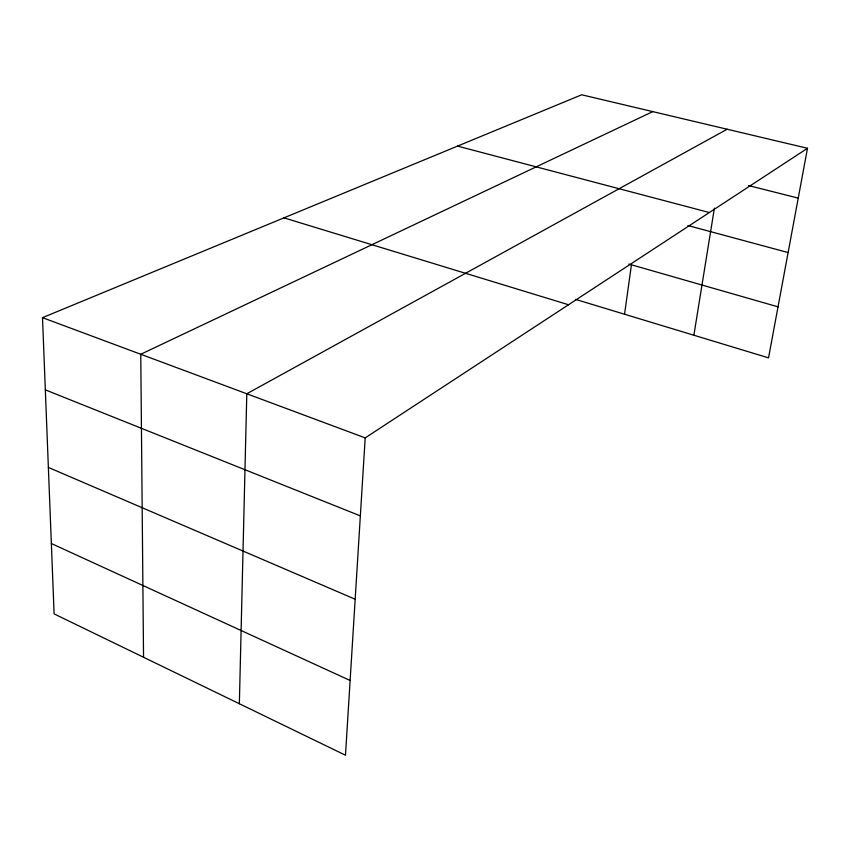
<?xml version="1.0" encoding="UTF-8"?>
<svg xmlns="http://www.w3.org/2000/svg" width="850" height="850" viewBox="0 0 850 850"><rect width="100%" height="100%" fill="white"/><g stroke="black" fill="none" stroke-linecap="round" stroke-linejoin="round"><path stroke-width="1.27" d="M239.349 703.736L246.798 393.773L727.154 129.232M807.5 148.272L365.192 437.888L345.483 755.214L54.113 613.891L42.5 317.656L581.697 94.786L807.5 148.272L768.538 357.861L575.684 299.423M624.548 314.234L631.433 264.807M693.876 335.229L714.393 208.176M652.768 111.616L140.76 354.269L143.544 657.263M748.553 185.566L798.235 198.114M457.544 146.104L709.357 212.532M687.916 225.537L788.12 252.556M628.883 264.074L778.026 306.839M283.964 217.855L568.512 304.746M42.5 317.656L365.192 437.888M45.326 389.853L360.347 515.886M48.376 467.436L355.172 599.229M51.351 543.522L350.126 680.489"/></g></svg>
